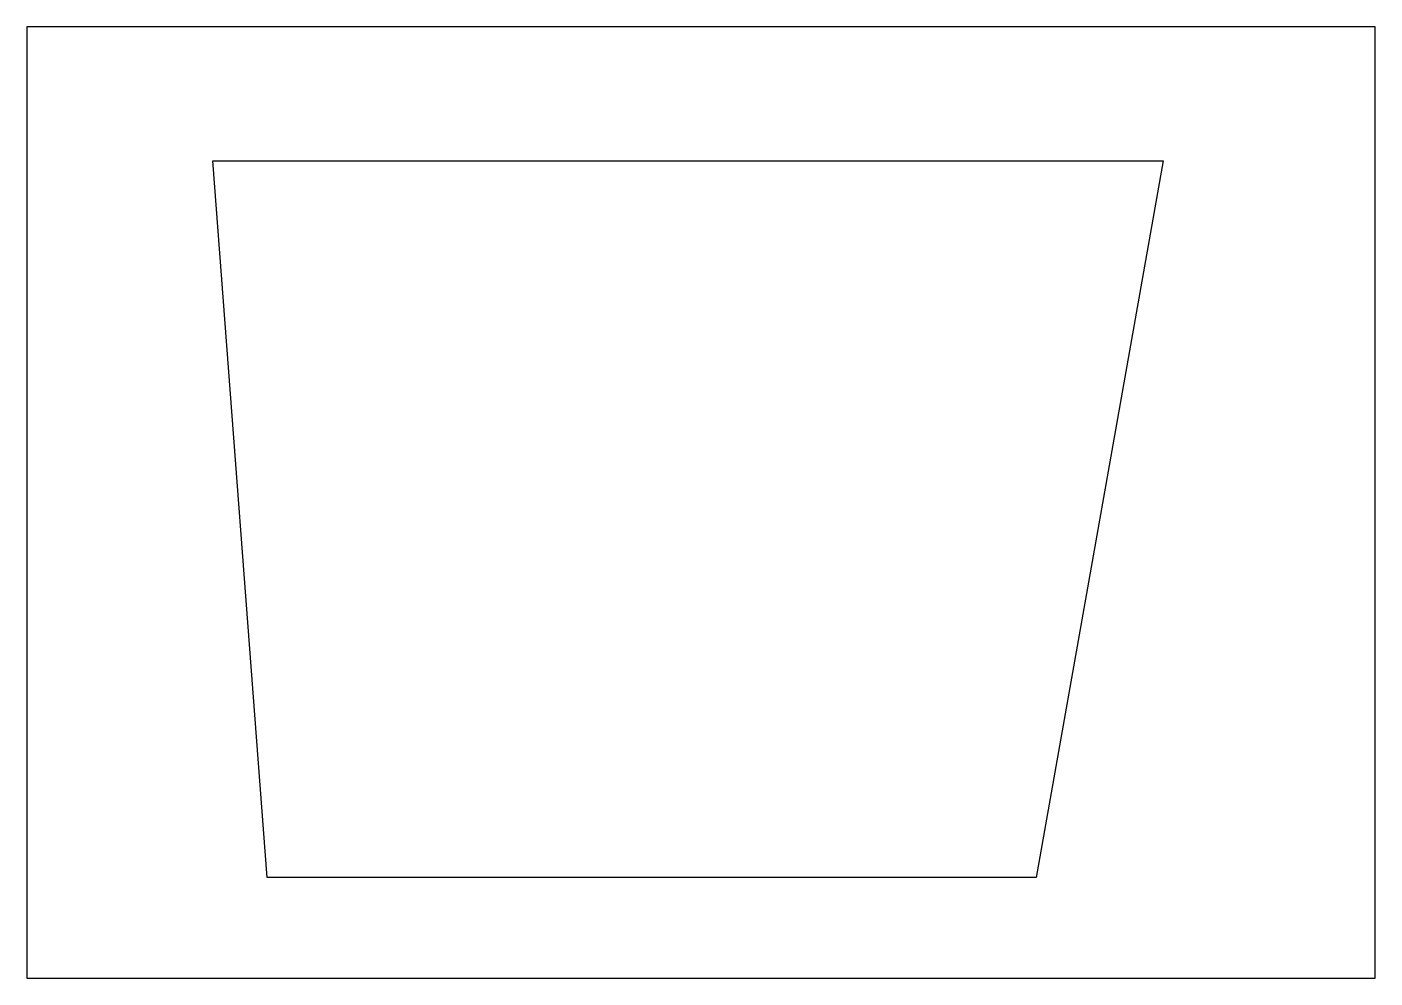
# Model space of a CAD drawing. Header units: millimetres. Extents: x 36872 to 37722, y -11110 to -10510.
import ezdxf

# ---------------------------------------------------------------- set-up
doc = ezdxf.new("R2010")
doc.units = ezdxf.units.MM
doc.header["$MEASUREMENT"] = 0
doc.layers.add('90X60', color=6, linetype='Continuous', true_color=0xff00ff)
doc.layers.add('CORTE', color=172, linetype='Continuous', true_color=0x0000bf)

msp = doc.modelspace()

# ---------------------------------------------------------------- linework, layer by layer
at = {"layer": '90X60'}
for p, q in [((37721.84, -10510.16), (36871.84, -10510.16)), ((36871.84, -10510.16), (36871.84, -11110.16)), ((37721.84, -11110.16), (37721.84, -10510.16)), ((36871.84, -11110.16), (37721.84, -11110.16))]:
    msp.add_line(p, q, dxfattribs=at)
at = {"layer": 'CORTE'}
for p, q in [((37023.32, -11046.76), (36989.07, -10594.58)), ((36989.07, -10594.58), (37588.24, -10594.58)), ((37588.24, -10594.58), (37508.18, -11046.76)), ((37508.18, -11046.76), (37023.32, -11046.76))]:
    msp.add_line(p, q, dxfattribs=at)

doc.saveas('drawing.dxf')
